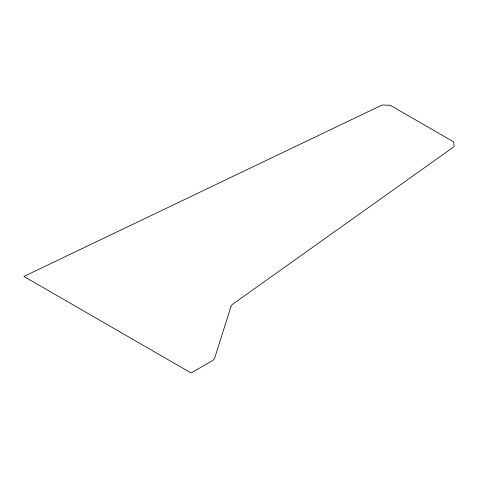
<?xml version="1.0" encoding="UTF-8"?>
<svg xmlns="http://www.w3.org/2000/svg" width="478" height="478" viewBox="0 0 478 478"><rect width="100%" height="100%" fill="white"/><g stroke="black" fill="none" stroke-linecap="round" stroke-linejoin="round"><path stroke-width="0.72" d="M230.898 306.733L214.819 357.652A11.125 6.423 0 0 1 211.742 361.045L191.086 372.965L23.9 276.445L382.024 105.035L390.239 105.256L453.67 141.876L454.1 146.638L233.204 303.841A11.125 6.423 0 0 0 230.898 306.733"/></g></svg>
